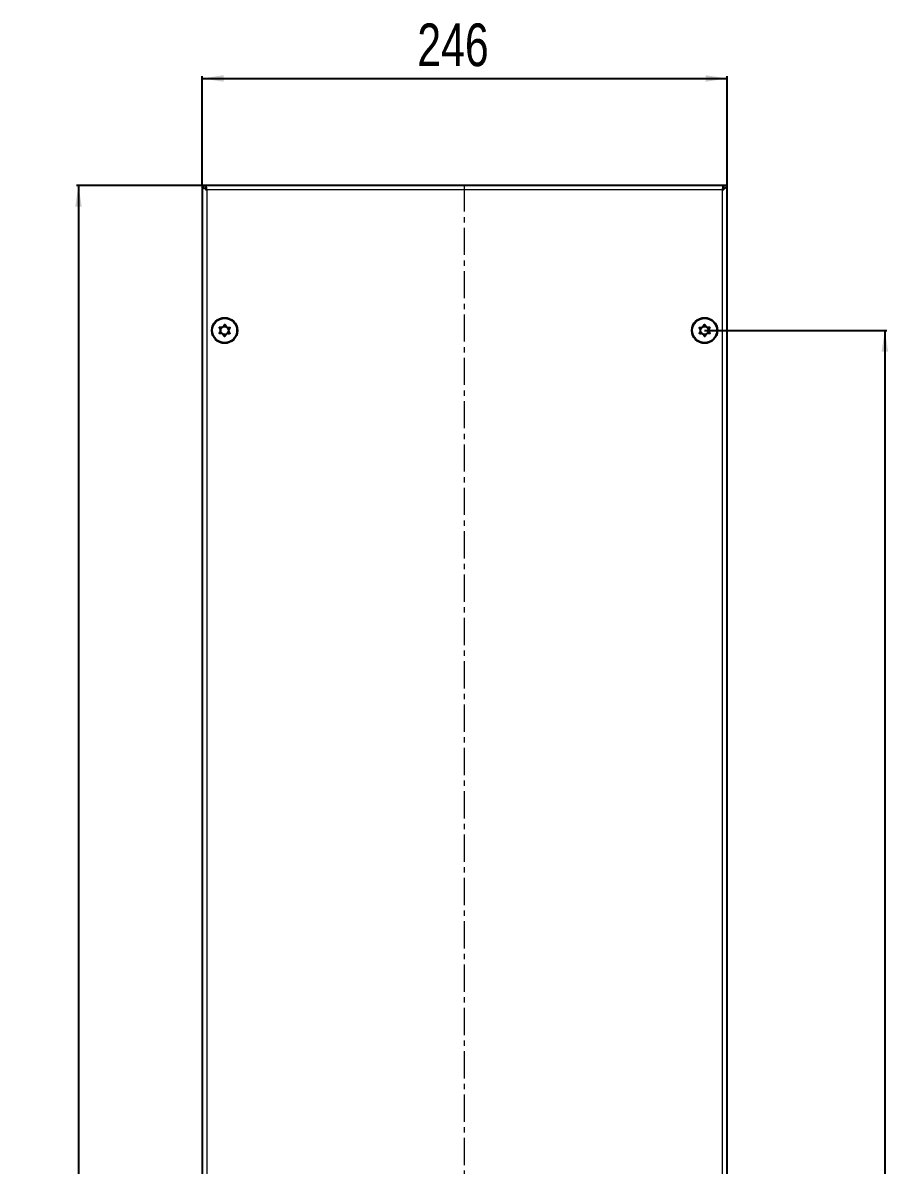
# Model space of a CAD drawing. Header units: millimetres. Extents: x 233 to 1212, y -851 to 1304.
# Drawn here: x 233 to 639, y 761 to 1297 of the extents above; entities that cross this region are included whole.
import ezdxf

# ---------------------------------------------------------------- set-up
doc = ezdxf.new("R2010")
doc.units = ezdxf.units.MM
doc.linetypes.add('CENTERX2', pattern=[20.32, 12.7, -2.54, 2.54, -2.54])
doc.layers.add('FORMAT', color=7, linetype='Continuous')
doc.styles.add('SLDTEXTSTYLE0', font='TXT', dxfattribs={"width": 0.75})
doc.dimstyles.new('SLDDIMSTYLE0', dxfattribs={"dimtxt": 20, "dimasz": 10, "dimexe": 0, "dimexo": 0.0625, "dimgap": 5, "dimtad": 2, "dimdec": 1, "dimrnd": 1e-09, "dimzin": 12, "dimdsep": 46, "dimtxsty": 'SLDTEXTSTYLE0', "dimsah": 1, "dimcen": 0.09, "dimadec": 0, "dimazin": 3, "dimtfac": 1, "dimtofl": 0, "dimtmove": 0, "dimatfit": 3, "dimfxl": 0, "dimfrac": 2, "dimtolj": 1, "dimtzin": 12, "dimarcsym": 0})

# ---------------------------------------------------------------- blocks, each defined once
blk = doc.blocks.new('_D')
at = {"layer": 'FORMAT'}
for p, q in [((317.09, 1220.62), (317.09, 1271.78)), ((317.09, 1270.78), (563.09, 1270.78)), ((563.09, 1220.62), (563.09, 1271.78))]:
    blk.add_line(p, q, dxfattribs=at)
for points in [[(317.09, 1270.78), (327.09, 1269.24), (327.09, 1272.32)], [(563.09, 1270.78), (553.09, 1272.32), (553.09, 1269.24)]]:
    blk.add_solid(points, dxfattribs=at)
at = {"layer": 'FORMAT', "insert": (417.92, 1296.56), "char_height": 20, "attachment_point": 1, "style": 'SLDTEXTSTYLE0'}
blk.add_mtext('246', dxfattribs=at)
blk = doc.blocks.new('_D_1')
at = {"layer": 'FORMAT'}
for p, q in [((318.78, 1220.61), (258.09, 1220.61)), ((259.09, 1220.61), (259.09, -740.39)), ((318.78, -740.39), (258.09, -740.39))]:
    blk.add_line(p, q, dxfattribs=at)
for points in [[(259.09, 1220.61), (257.55, 1210.61), (260.62, 1210.61)], [(259.09, -740.39), (260.62, -730.39), (257.55, -730.39)]]:
    blk.add_solid(points, dxfattribs=at)
at = {"layer": 'FORMAT', "insert": (233.3, 210.56), "char_height": 20, "attachment_point": 1, "rotation": 90, "style": 'SLDTEXTSTYLE0'}
blk.add_mtext('1961', dxfattribs=at)
blk = doc.blocks.new('_D_2')
at = {"layer": 'FORMAT'}
for p, q in [((552.6, 1152.61), (638.09, 1152.61)), ((637.09, 1152.61), (637.09, -672.39)), ((552.6, -672.39), (638.09, -672.39))]:
    blk.add_line(p, q, dxfattribs=at)
for points in [[(637.09, 1152.61), (635.55, 1142.61), (638.63, 1142.61)], [(637.09, -672.39), (638.63, -662.39), (635.55, -662.39)]]:
    blk.add_solid(points, dxfattribs=at)
at = {"layer": 'FORMAT', "insert": (611.31, 210.56), "char_height": 20, "attachment_point": 1, "rotation": 90, "style": 'SLDTEXTSTYLE0'}
blk.add_mtext('1825', dxfattribs=at)

msp = doc.modelspace()

# ---------------------------------------------------------------- linework, layer by layer
at = {"color": 7, "linetype": 'Continuous', "lineweight": 25}
for p, q in [((317.09, 1220.61), (317.09, -740.39)), ((317.09, 1220.61), (318.59, 1220.61)), ((318.79, 1219.49), (318.79, 1220.61)), ((561.39, 1220.61), (318.79, 1220.61)), ((561.39, 1220.61), (561.39, 1219.5)), ((563.09, 1220.61), (561.59, 1220.61)), ((563.09, -740.39), (563.09, 1220.61))]:
    msp.add_line(p, q, dxfattribs=at)
at = {"color": 8, "linetype": 'Continuous', "lineweight": 18}
for p, q in [((560.99, 1218.51), (319.19, 1218.51)), ((319.19, 1218.51), (319.19, -738.29)), ((560.99, -738.29), (560.99, 1218.51))]:
    msp.add_line(p, q, dxfattribs=at)
at = {"color": 7, "linetype": 'Continuous', "lineweight": 25}
for centre, radius in [((327.59, 1152.61), 6), ((327.59, 1152.61), 5.79), ((552.59, 1152.61), 6), ((552.59, 1152.61), 5.79), ((327.59, 1152.61), 1.85), ((552.59, 1152.61), 1.85)]:
    msp.add_circle(centre, radius, dxfattribs=at)
for points, knots in [([(317.09, 1220.61), (317.12, 1220.44), (317.19, 1220.08), (317.69, 1219.54), (318.39, 1219.02), (318.93, 1218.68), (319.19, 1218.51)], [0, 0, 0, 0, 0.254757, 0.509649, 0.764542, 1, 1, 1, 1]), ([(318.59, 1220.61), (318.59, 1220.52), (318.6, 1220.34), (318.63, 1220.07), (318.69, 1219.8), (318.78, 1219.5), (318.87, 1219.25), (318.96, 1219.03), (319.06, 1218.8), (319.14, 1218.63), (319.19, 1218.51)], [0, 0, 0, 0, 0.12932, 0.259537, 0.38885, 0.519059, 0.677145, 0.756725, 0.835282, 1, 1, 1, 1]), ([(560.99, 1218.51), (561.27, 1218.69), (561.83, 1219.05), (562.53, 1219.58), (563, 1220.11), (563.06, 1220.45), (563.09, 1220.61)], [0, 0, 0, 0, 0.254753, 0.509645, 0.764538, 1, 1, 1, 1]), ([(560.99, 1218.51), (561.03, 1218.6), (561.11, 1218.79), (561.23, 1219.06), (561.34, 1219.33), (561.44, 1219.62), (561.5, 1219.88), (561.55, 1220.1), (561.58, 1220.33), (561.59, 1220.5), (561.59, 1220.61)], [0, 0, 0, 0, 0.12932, 0.259537, 0.38885, 0.519059, 0.677145, 0.756725, 0.835282, 1, 1, 1, 1]), ([(330.04, 1153.96), (330.03, 1153.97), (330.02, 1154), (329.96, 1154.02), (329.82, 1154.04), (329.43, 1154.03), (328.89, 1154.02), (328.34, 1154.33), (328.06, 1154.76), (327.89, 1155.11), (327.77, 1155.32), (327.71, 1155.39), (327.67, 1155.41), (327.64, 1155.41), (327.61, 1155.4), (327.55, 1155.36), (327.39, 1155.14), (327.19, 1154.72), (326.73, 1154.17), (326.03, 1154.08), (325.55, 1154.13), (325.29, 1154.12), (325.22, 1154.09), (325.2, 1154.07), (325.18, 1154.04), (325.18, 1154.01), (325.19, 1153.97), (325.22, 1153.89), (325.32, 1153.69), (325.52, 1153.36), (325.74, 1152.9), (325.7, 1152.26), (325.4, 1151.81), (325.19, 1151.49), (325.13, 1151.35), (325.13, 1151.29), (325.14, 1151.26), (325.16, 1151.23), (325.21, 1151.21), (325.36, 1151.19), (325.74, 1151.2), (326.29, 1151.21), (326.84, 1150.9), (327.12, 1150.47), (327.29, 1150.11), (327.41, 1149.91), (327.47, 1149.84), (327.51, 1149.82), (327.54, 1149.81), (327.57, 1149.82), (327.63, 1149.86), (327.78, 1150.08), (327.99, 1150.51), (328.45, 1151.06), (329.15, 1151.15), (329.62, 1151.1), (329.89, 1151.11), (329.96, 1151.14), (329.98, 1151.16), (330, 1151.18), (330, 1151.22), (329.99, 1151.26), (329.96, 1151.34), (329.86, 1151.54), (329.65, 1151.86), (329.44, 1152.33), (329.47, 1152.96), (329.78, 1153.41), (329.99, 1153.74), (330.05, 1153.88), (330.05, 1153.94), (330.05, 1153.96), (330.04, 1153.96)], [0, 0, 0, 0, 0.002009, 0.00442, 0.009365, 0.025528, 0.067705, 0.095786, 0.124646, 0.150342, 0.160519, 0.163394, 0.165697, 0.167245, 0.168874, 0.17077, 0.178606, 0.211994, 0.249994, 0.287995, 0.321383, 0.329219, 0.331115, 0.332744, 0.334292, 0.336217, 0.338535, 0.341318, 0.349662, 0.375358, 0.404217, 0.432298, 0.474475, 0.490639, 0.496669, 0.49844, 0.5, 0.502009, 0.50442, 0.509365, 0.525528, 0.567705, 0.595786, 0.624646, 0.650342, 0.660519, 0.663394, 0.665697, 0.667245, 0.668874, 0.67077, 0.678606, 0.711994, 0.749994, 0.787995, 0.821383, 0.829219, 0.831115, 0.832744, 0.834292, 0.836217, 0.838535, 0.841318, 0.849662, 0.875358, 0.904217, 0.932298, 0.974475, 0.990639, 0.996669, 0.99844, 1, 1, 1, 1]), ([(550.14, 1153.96), (550.13, 1153.95), (550.12, 1153.93), (550.13, 1153.87), (550.19, 1153.74), (550.4, 1153.41), (550.7, 1152.96), (550.74, 1152.33), (550.52, 1151.86), (550.32, 1151.53), (550.2, 1151.32), (550.18, 1151.23), (550.18, 1151.19), (550.2, 1151.16), (550.22, 1151.14), (550.29, 1151.11), (550.55, 1151.1), (551.03, 1151.15), (551.73, 1151.06), (552.19, 1150.51), (552.39, 1150.08), (552.55, 1149.86), (552.61, 1149.82), (552.64, 1149.81), (552.67, 1149.82), (552.7, 1149.83), (552.73, 1149.86), (552.78, 1149.93), (552.89, 1150.12), (553.06, 1150.47), (553.34, 1150.9), (553.89, 1151.21), (554.44, 1151.19), (554.83, 1151.19), (554.97, 1151.21), (555.02, 1151.24), (555.05, 1151.26), (555.05, 1151.3), (555.05, 1151.36), (554.99, 1151.49), (554.77, 1151.81), (554.48, 1152.26), (554.44, 1152.9), (554.66, 1153.36), (554.86, 1153.7), (554.97, 1153.91), (555, 1154), (555, 1154.04), (554.98, 1154.07), (554.96, 1154.09), (554.89, 1154.12), (554.62, 1154.13), (554.15, 1154.08), (553.45, 1154.17), (552.99, 1154.72), (552.78, 1155.14), (552.63, 1155.36), (552.57, 1155.4), (552.54, 1155.41), (552.51, 1155.41), (552.48, 1155.39), (552.45, 1155.37), (552.4, 1155.3), (552.28, 1155.1), (552.12, 1154.76), (551.84, 1154.33), (551.29, 1154.02), (550.74, 1154.03), (550.35, 1154.04), (550.21, 1154.02), (550.15, 1153.99), (550.14, 1153.97), (550.14, 1153.96)], [0, 0, 0, 0, 0.002009, 0.00442, 0.009365, 0.025528, 0.067705, 0.095786, 0.124646, 0.150342, 0.160519, 0.163394, 0.165697, 0.167245, 0.168874, 0.17077, 0.178606, 0.211994, 0.249994, 0.287995, 0.321383, 0.329219, 0.331115, 0.332744, 0.334292, 0.336217, 0.338535, 0.341318, 0.349662, 0.375358, 0.404217, 0.432298, 0.474475, 0.490639, 0.496669, 0.49844, 0.5, 0.502009, 0.50442, 0.509365, 0.525528, 0.567705, 0.595786, 0.624646, 0.650342, 0.660519, 0.663394, 0.665697, 0.667245, 0.668874, 0.67077, 0.678606, 0.711994, 0.749994, 0.787995, 0.821383, 0.829219, 0.831115, 0.832744, 0.834292, 0.836217, 0.838535, 0.841318, 0.849662, 0.875358, 0.904217, 0.932298, 0.974475, 0.990639, 0.996669, 0.99844, 1, 1, 1, 1])]:
    msp.add_open_spline(points, degree=3, knots=knots, dxfattribs=at)
for points in [[(319.19, 1218.51), (319.16, 1218.79), (319.09, 1219.34), (318.99, 1220.03), (318.89, 1220.52), (318.82, 1220.58), (318.79, 1220.61)], [(561.39, 1220.61), (561.36, 1220.58), (561.29, 1220.52), (561.19, 1220.03), (561.09, 1219.34), (561.02, 1218.79), (560.99, 1218.51)]]:
    msp.add_open_spline(points, degree=3, dxfattribs=at)
at = {"layer": 'FORMAT', "linetype": 'CENTERX2', "lineweight": 18}
msp.add_line((440.09, -742.39), (440.09, 1222.61), dxfattribs=at)

# ---------------------------------------------------------------- dimensions: what is measured, and where the dimension line sits
at = {"layer": 'FORMAT'}
dim = msp.add_linear_dim(base=(563.09, 1270.78), p1=(317.09, 1220.61), p2=(563.09, 1220.61), dimstyle='SLDDIMSTYLE0', dxfattribs=at)
dim.commit()
dim.dimension.update_dxf_attribs({"geometry": '_D', "text_midpoint": (440.09, 1270.78), "dimtype": 160})
for base, p1, p2, picture, middle in [((259.09, -740.39), (318.79, 1220.61), (318.79, -740.39), '_D_1', (259.09, 240.11)), ((637.09, -672.39), (552.59, 1152.61), (552.59, -672.39), '_D_2', (637.09, 240.11))]:
    dim = msp.add_linear_dim(base=base, p1=p1, p2=p2, angle=90, dimstyle='SLDDIMSTYLE0', dxfattribs=at)
    dim.commit()
    dim.dimension.update_dxf_attribs({"geometry": picture, "text_midpoint": middle, "dimtype": 160})

doc.saveas('drawing.dxf')
